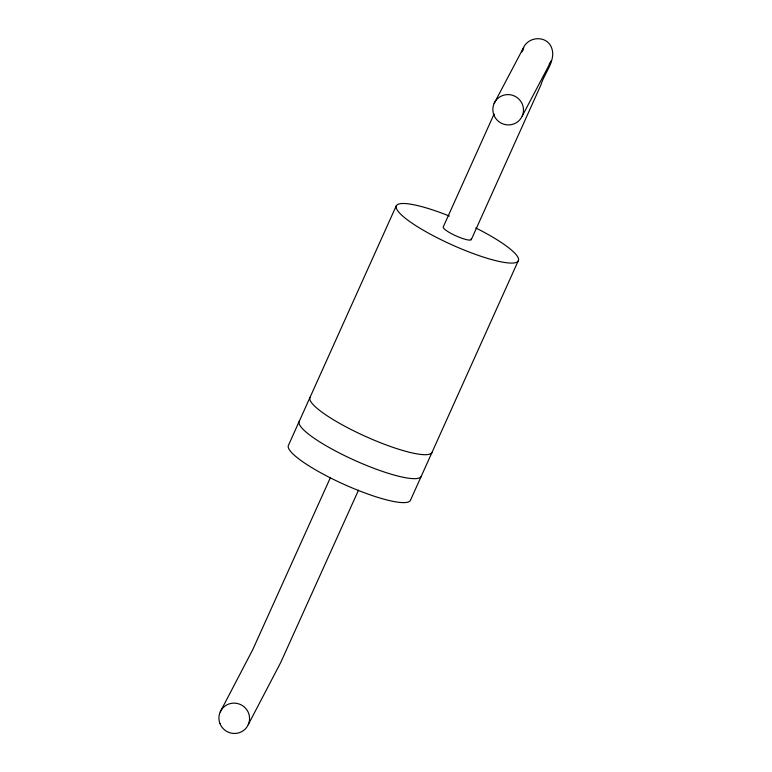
<?xml version="1.0" encoding="UTF-8"?>
<svg xmlns="http://www.w3.org/2000/svg" width="772" height="772" viewBox="0 0 772 772"><rect width="100%" height="100%" fill="white"/><g stroke="black" fill="none" stroke-linecap="round" stroke-linejoin="round"><path stroke-width="1.16" d="M522.76 50.537L523.638 47.632L521.872 51.956M396.335 205.651L288.487 445.232A66.913 12.748 24.2 0 0 343.482 484.131A66.913 12.748 24.2 0 0 410.386 500.439L518.224 260.859M330.484 477.443L252.695 649.773L220.223 711.948M494.08 114.024L443.263 226.91A15.392 2.934 24.2 0 0 457.757 236.657A15.392 2.934 24.2 0 0 471.181 238.712M358.517 490.143L280.728 662.472L248.256 724.647M471.296 239.6L540.863 85.074C544.453 72.288 558.31 58.556 550.204 44.95C543.662 35.155 527.633 37.403 523.329 48.076L494.157 103.409M522.19 116.109L551.362 60.776L549.259 64.163L549.539 63.767M431.953 452.517A66.913 12.748 24.2 0 1 365.05 436.209A66.913 12.748 24.2 0 1 310.064 397.319M475.793 227.952A66.913 12.748 24.2 0 1 504.705 262.49A66.913 12.748 24.2 0 1 403.775 216.98A66.913 12.748 24.2 0 1 449.362 216.035M421.165 476.478A66.913 12.748 24.2 0 1 354.271 460.17A66.913 12.748 24.2 0 1 299.275 421.28M219.943 723.547A15.392 15.102 27.8 0 0 246.181 727.996A15.392 15.102 27.8 0 0 236.608 703.35A15.392 15.102 27.8 0 0 219.943 723.547M493.877 115.018A15.392 15.102 27.8 0 0 520.106 119.457A15.392 15.102 27.8 0 0 510.533 94.811A15.392 15.102 27.8 0 0 493.877 115.018"/></g></svg>
